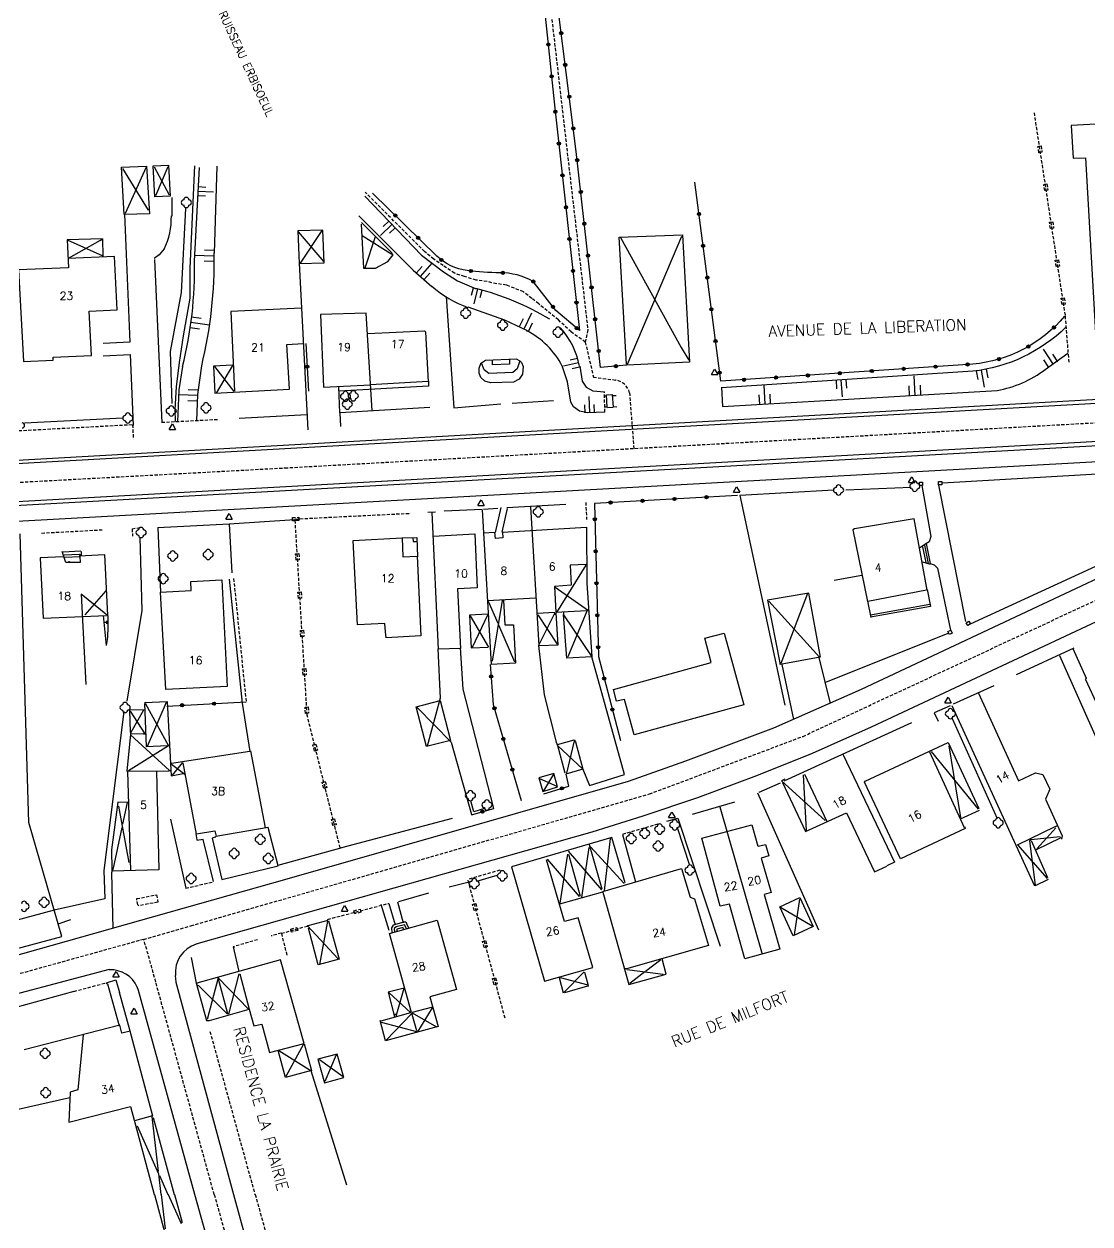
# Model space of a CAD drawing. Header units: millimetres. Extents: x 115992 to 117000, y 129000 to 130003.
# Drawn here: x 116596.4 to 116763, y 129245.4 to 129432.9 of the extents above; entities that cross this region are included whole.
import ezdxf
from ezdxf.enums import TextEntityAlignment as Align

# ---------------------------------------------------------------- set-up
doc = ezdxf.new("R2010")
doc.units = ezdxf.units.MM
doc.linetypes.add('DASHED', pattern=[0.75, 0.5, -0.25])
for name, color, linetype in [('W0001', 6, 'DASHED'), ('W0008', 7, 'CONTINUOUS'), ('W0100', 7, 'CONTINUOUS'), ('W0112', 1, 'DASHED'), ('W0211', 2, 'CONTINUOUS'), ('W0300', 7, 'CONTINUOUS'), ('W0310', 3, 'CONTINUOUS'), ('W0322', 7, 'CONTINUOUS'), ('W0471', 7, 'CONTINUOUS'), ('W0984', 7, 'CONTINUOUS'), ('W0989', 7, 'CONTINUOUS'), ('W0991', 7, 'CONTINUOUS')]:
    doc.layers.add(name, color=color, linetype=linetype)
doc.styles.get("Standard").update_dxf_attribs({"font": 'romans.shx', "width": 0.85})

msp = doc.modelspace()

# ---------------------------------------------------------------- linework, layer by layer
at = {"layer": 'W0001'}
for points in [[(116669.14, 129500), (116671.78, 129483.27), (116673.29, 129473.95), (116677.51, 129445.52), (116684.52, 129385.08), (116684.12, 129383.17), (116685.39, 129377.71), (116688.84, 129377.24, -0.313064), (116691.02, 129375.26), (116691.71, 129366.56)], [(116615.13, 129289.85), (116565.54, 129276.08, 0.3586), (116554.55, 129253.67), (116554.68, 129250)], [(116626.15, 129250), (116617.02, 129283.19, 0.007214), (116615.13, 129289.85)], [(116626.15, 129250), (116633.57, 129223.48, 0.323668), (116652.72, 129208.25), (116810.07, 129185.01, 0.120776), (116833.69, 129183.6), (116842.46, 129188.25), (116850.21, 129192.67), (116856.15, 129197.3), (116861.1, 129202.88), (116865.23, 129209.24), (116868.88, 129216.89), (116870.9, 129224.99)]]:
    msp.add_lwpolyline(points, format="xyb", dxfattribs=at)
for points in [[(116684.12, 129383.17), (116681.9, 129384.76), (116679.92, 129386.65), (116676.85, 129389.14), (116675.77, 129390.01), (116674.45, 129391.02), (116673.05, 129391.6), (116671.79, 129392.08), (116670.28, 129392.29), (116668.78, 129392.63), (116667.07, 129392.86), (116665.27, 129393.41), (116663.68, 129393.92), (116661.91, 129395.13), (116660.44, 129396.12), (116659.01, 129397.32), (116649.71, 129406.62)], [(116500, 129356.11), (116637.21, 129363.52), (116734.52, 129368.94), (116789.85, 129372.03), (116832.71, 129374.79), (116858.91, 129376.71), (116873.38, 129375.61)], [(116615.13, 129289.85), (116622.52, 129291.98), (116694.15, 129312.57), (116718.14, 129321.57), (116800.02, 129359.64), (116832.71, 129374.79)]]:
    msp.add_lwpolyline(points, dxfattribs=at)
at = {"layer": 'W0008'}
for points in [[(116796.57, 129376.01), (116515.04, 129360.16)], [(116796.63, 129375.38), (116515.04, 129359.68)], [(116792.28, 129369.19), (116515.04, 129353.72)], [(116792.41, 129368.52), (116515.04, 129353.14)], [(116784.98, 129365.61), (116515.07, 129350.73)], [(116798.88, 129366.92), (116799.69, 129365.97), (116799.96, 129365.28), (116800.01, 129364.46), (116799.63, 129363.42), (116798.63, 129362.41), (116727.23, 129328.87), (116713.51, 129322.85), (116699.79, 129317.68), (116690.84, 129314.53), (116637.5, 129299.27), (116568.48, 129279.78)], [(116623.32, 129289.15), (116685.19, 129306.66), (116693.16, 129309.13), (116701.7, 129312.04), (116710.94, 129315.44), (116719.64, 129318.93), (116728.85, 129323.06), (116785.36, 129349.52), (116803.81, 129357.99), (116821.89, 129366.49)], [(116609.75, 129285.14), (116566.48, 129273.67)], [(116620.04, 129284.19), (116620.16, 129283.16), (116629.17, 129250)], [(116623.15, 129250), (116614.34, 129281.87), (116614.12, 129282.44)], [(116631.62, 129216.49), (116630.96, 129220.43), (116629.53, 129227.07), (116623.15, 129250)], [(116629.17, 129250), (116635.11, 129228.31)]]:
    msp.add_lwpolyline(points, dxfattribs=at)
for centre, radius, start, end in [((116624.68, 129284.68), 4.6, 106.6925, 186.0638), ((116610.05, 129280.7), 4.39, 22.7188, 93.9102)]:
    msp.add_arc(centre, radius, start, end, dxfattribs=at)
at = {"layer": 'W0100'}
for points in [[(116780.53, 129411.76), (116773.93, 129411.48), (116773.63, 129417.74), (116760.03, 129417.03), (116760.34, 129411.93), (116762.27, 129411.97), (116763.86, 129383.7)], [(116615.5, 129410.52), (116612.25, 129403.28)], [(116616.78, 129410.55), (116619.13, 129406.17)], [(116618.89, 129410.58), (116617, 129406.01)], [(116611.8, 129410.29), (116615.86, 129403.79)], [(116649.12, 129401.6), (116649.49, 129394.73), (116651.34, 129394.75), (116653.29, 129395.79), (116654.11, 129396.79), (116653.87, 129397.11)], [(116649.15, 129401.84), (116653.92, 129397.13)], [(116608.32, 129399.04), (116608.72, 129399.32), (116603.2, 129399.13), (116603.37, 129394.77), (116595.57, 129394.45), (116596.38, 129380.16), (116600.97, 129380.35), (116601, 129380.83), (116606.99, 129381.09), (116606.61, 129388.02), (116610.98, 129388.2), (116610.57, 129396.57), (116603.34, 129396.26)], [(116608.72, 129399.32), (116608.72, 129399.32), (116608.72, 129399.32), (116608.77, 129396.61)], [(116639.29, 129400.39), (116643.28, 129395.69)], [(116642.96, 129400.61), (116639.57, 129395.5)], [(116649.25, 129399.81), (116653.92, 129396.89)], [(116651.28, 129399.63), (116649.68, 129394.74)], [(116690.58, 129379.75), (116689.44, 129399.58), (116699.3, 129399.93), (116700.42, 129380.06), (116690.62, 129379.56)], [(116689.6, 129399.53), (116699.08, 129382.35), (116700.31, 129380.34)], [(116699.16, 129399.69), (116690.67, 129379.69)], [(116603.2, 129399.13), (116608.77, 129396.64)], [(116608.32, 129399.04), (116603.34, 129396.26)], [(116639.43, 129395.5), (116640.76, 129369.46)], [(116639.76, 129388.48), (116628.74, 129387.96), (116629.34, 129375.5)], [(116650.84, 129372.45), (116649.91, 129387.72), (116642.77, 129387.46), (116643.23, 129376.11), (116650.58, 129376.52)], [(116650.14, 129384.5), (116659.02, 129384.93), (116659.15, 129384.8), (116659.57, 129376.99)], [(116629.03, 129379.55), (116626.04, 129379.4), (116626.25, 129375.17), (116637.89, 129375.82), (116637.5, 129382.82), (116640.04, 129382.95)], [(116673.93, 129380.22), (116673.37, 129380.51), (116668.52, 129380.3), (116667.76, 129379.76), (116667.51, 129379.05)], [(116626.19, 129379.34), (116629.24, 129375.46)], [(116629.02, 129379.5), (116626.47, 129375.18)], [(116674.41, 129379.38), (116674.32, 129378.18), (116673.79, 129377.36), (116672.93, 129376.93), (116669.33, 129376.8), (116668.42, 129377.08), (116667.8, 129377.66), (116667.55, 129378.34), (116667.53, 129379.12)], [(116674.14, 129379.97), (116673.92, 129380.23), (116673.48, 129378.98), (116672.79, 129378.42), (116669.06, 129378.29), (116668.34, 129378.86), (116667.98, 129379.76)], [(116672.3, 129380.45), (116672.29, 129379.7), (116669.63, 129379.64), (116669.63, 129380.35)], [(116674.17, 129379.97), (116674.41, 129379.34)], [(116659.54, 129377.02), (116650.55, 129376.51)], [(116687.55, 129372.96), (116687.44, 129374.91), (116688.32, 129374.96), (116688.46, 129373.02)], [(116687.47, 129374.73), (116687.12, 129374.74)], [(116687.53, 129373.01), (116687.19, 129372.99)], [(116687.57, 129372.93), (116688.46, 129372.99)], [(116688.36, 129374.83), (116688.94, 129374.83)], [(116688.49, 129373.09), (116689.03, 129373.06)], [(116640.61, 129371.82), (116630.04, 129371.24)], [(116659.83, 129372.95), (116645.78, 129372.12), (116645.87, 129370)], [(116659.54, 129356.59), (116660.71, 129356.64)], [(116660.13, 129356.57), (116661.13, 129335.17)], [(116668.01, 129357.03), (116662.08, 129356.74)], [(116668.03, 129356.99), (116669.4, 129332.79)], [(116670.46, 129357.16), (116668.2, 129357.04)], [(116681.06, 129357.8), (116671.89, 129357.29)], [(116675.55, 129357.46), (116676.85, 129335.75)], [(116671.19, 129353.48), (116684.33, 129354.25), (116684.34, 129345.52), (116685.13, 129334.01), (116681.23, 129333.8), (116680.74, 129340.63)], [(116737.54, 129344.42), (116735.49, 129355.58), (116726.17, 129353.98), (116725.92, 129353.84), (116728.22, 129342.63)], [(116655.45, 129352.59), (116657.8, 129352.66), (116657.89, 129349.62)], [(116657.18, 129352.61), (116657.21, 129352), (116657.82, 129352.03)], [(116660.36, 129352.87), (116666.87, 129353.23), (116667.24, 129344.8), (116664.14, 129344.64), (116664.63, 129335.3), (116661.15, 129335.17)], [(116669.98, 129353.41), (116668.24, 129353.31)], [(116671.17, 129353.49), (116671.24, 129352.57), (116670.08, 129352.5), (116670, 129353.46)], [(116605.31, 129350.49), (116602.54, 129350.33)], [(116737.32, 129351.64), (116736.34, 129350.98)], [(116736.82, 129351.21), (116737.31, 129348.73)], [(116737.12, 129351.43), (116737.68, 129348.6)], [(116737.39, 129351.69), (116738.02, 129348.57)], [(116602.58, 129349.63), (116598.98, 129349.45), (116599.41, 129340.03), (116609.34, 129340.46)], [(116605.16, 129349.65), (116605.23, 129348.76), (116602.99, 129348.72), (116602.4, 129350.44)], [(116602.7, 129349.94), (116605.1, 129350.05), (116605.37, 129349.84)], [(116602.83, 129349.56), (116605.18, 129349.67)], [(116603.43, 129348.92), (116603.48, 129348.73)], [(116605.04, 129349.78), (116609.01, 129350), (116609.47, 129340.44)], [(116605.36, 129350.45), (116605.38, 129349.84)], [(116736.78, 129348.84), (116738.02, 129348.49)], [(116684.26, 129348.43), (116681.77, 129348.3), (116681.91, 129345.17), (116679.33, 129345.01), (116679.51, 129340.98)], [(116684.19, 129348.32), (116679.64, 129340.95)], [(116679.4, 129344.86), (116684.65, 129341.22), (116684.26, 129341.13)], [(116727.32, 129346.7), (116723, 129345.92)], [(116609.47, 129340.44), (116605.38, 129343.81)], [(116605.38, 129343.81), (116606.11, 129329.68)], [(116609.24, 129344.29), (116605.93, 129340.54)], [(116676.36, 129343.14), (116668.87, 129342.74)], [(116720.88, 129333.93), (116719.02, 129343.95), (116712.59, 129342.83), (116714.52, 129333.08)], [(116718.86, 129343.87), (116714.66, 129332.98)], [(116737.45, 129344.43), (116728.24, 129342.64)], [(116668.96, 129342.7), (116670.47, 129339.24)], [(116671.32, 129342.84), (116671.53, 129338.99), (116672.9, 129339.02), (116673.24, 129333.01), (116669.41, 129332.82)], [(116671.12, 129342.79), (116669.57, 129333.33)], [(116684.3, 129341.16), (116679.54, 129340.91)], [(116684.34, 129341.11), (116681.39, 129334)], [(116712.79, 129342.67), (116720.71, 129333.97)], [(116668.9, 129340.65), (116666.04, 129340.5), (116666.3, 129335.4), (116668.94, 129335.51)], [(116666.27, 129340.2), (116666.04, 129340.14)], [(116666.16, 129340.41), (116668.98, 129335.49)], [(116668.85, 129340.51), (116666.43, 129335.46)], [(116679.38, 129340.9), (116676.59, 129340.76)], [(116676.73, 129340.54), (116679.73, 129336)], [(116679.37, 129340.86), (116676.82, 129335.75), (116677.72, 129328.05), (116679.56, 129320.64), (116679.8, 129320.14)], [(116679.52, 129340.89), (116679.85, 129335.84), (116676.96, 129335.71)], [(116679.32, 129340.67), (116679.54, 129340.62)], [(116680.74, 129340.92), (116680.74, 129340.57)], [(116680.74, 129340.57), (116685.13, 129334.01)], [(116670.57, 129338.98), (116673.07, 129333.24)], [(116661.08, 129335.25), (116661.47, 129327.55), (116659.44, 129320.06)], [(116720.84, 129333.93), (116714.56, 129332.79), (116714.56, 129333.14)], [(116760.44, 129335.37), (116751.45, 129331.18)], [(116758.18, 129334.22), (116773.68, 129299.49)], [(116762.29, 129330.48), (116764.21, 129326.28)], [(116747.96, 129329.46), (116741.58, 129326.58)], [(116745.53, 129328.31), (116751.79, 129314.64), (116754.48, 129315.86), (116755.61, 129315.63), (116756.67, 129313.34), (116756, 129311.74), (116758.62, 129306.03), (116758.52, 129305.53)], [(116615.37, 129326.75), (116619.03, 129320.08), (116612.76, 129316.2)], [(116615.24, 129326.85), (116618.79, 129327.01), (116619.41, 129315.42), (116621.31, 129315.76)], [(116615.26, 129326.73), (116615.53, 129319.97), (116618.83, 129320.12)], [(116618.63, 129326.86), (116615.7, 129320)], [(116741.15, 129326.35), (116738.65, 129325.25), (116739.24, 129323.94)], [(116741.37, 129326.4), (116754.26, 129298.31), (116754.44, 129298.27), (116756.47, 129299.27)], [(116615.27, 129325.72), (116612.91, 129325.65), (116613.04, 129322.22)], [(116613.01, 129325.52), (116615.32, 129321.97)], [(116615.13, 129325.68), (116613.15, 129322.16)], [(116657.84, 129326.09), (116663.19, 129320.67)], [(116735.1, 129323.66), (116715.13, 129314.57)], [(116615.12, 129321.97), (116613.05, 129321.92), (116612.51, 129316.11), (116619.05, 129316.21)], [(116613.05, 129322.25), (116613.05, 129321.9)], [(116613.05, 129321.83), (116619.15, 129316.25)], [(116615.12, 129321.97), (116615.43, 129321.97)], [(116663.19, 129320.67), (116666.33, 129309.35)], [(116681, 129315.84), (116679.77, 129320.28), (116682.4, 129321.02), (116682.59, 129320.74), (116683.76, 129316.43), (116681.06, 129315.67)], [(116682.4, 129320.85), (116681.18, 129315.81)], [(116743.35, 129307.48), (116743.46, 129307.19), (116733.35, 129302.44), (116727.76, 129314.39), (116727.84, 129314.56), (116740.83, 129320.63), (116745.59, 129310.32)], [(116618.96, 129320.19), (116619.15, 129320.19)], [(116631.72, 129319.22), (116619.5, 129317.32)], [(116631.83, 129319.3), (116634.09, 129307.27)], [(116679.8, 129320.14), (116683.76, 129316.43)], [(116724.35, 129318.77), (116732.41, 129301.89), (116731.23, 129301.34)], [(116737.91, 129319.17), (116743.31, 129307.33)], [(116738.16, 129319.2), (116745.49, 129310.19)], [(116740.91, 129320.09), (116742.74, 129308.89)], [(116619.5, 129317.22), (116621.56, 129315.66)], [(116621.2, 129317.49), (116619.58, 129315.49)], [(116621.26, 129317.46), (116623.33, 129306.31)], [(116617.16, 129316.12), (116617.51, 129300.73), (116610.2, 129300.51), (116610.2, 129300.85)], [(116612.61, 129316.09), (116613.05, 129300.6)], [(116619.02, 129316.22), (116619.34, 129316.22)], [(116676.97, 129314.98), (116679.67, 129313.79)], [(116679.14, 129315.68), (116677.6, 129313.08)], [(116715.32, 129314.89), (116714.8, 129314.63), (116721.61, 129308.43)], [(116718.18, 129315.58), (116718.62, 129306.85)], [(116718.35, 129315.65), (116721.85, 129308.25)], [(116714.56, 129314.24), (116711.22, 129312.81)], [(116714.92, 129314.34), (116718.53, 129306.7), (116724.92, 129309.63), (116729.3, 129300.42), (116731.22, 129301.29)], [(116612.7, 129311.26), (116611.12, 129311.28), (116610.09, 129303.86), (116610.16, 129300.79)], [(116612.55, 129311.23), (116611.84, 129307.84)], [(116707.45, 129311.27), (116700.84, 129309.36)], [(116611.21, 129310.66), (116612.79, 129301.87)], [(116705.15, 129310.57), (116711.75, 129287.55)], [(116745.64, 129309.97), (116742.69, 129308.61)], [(116627.35, 129299.2), (116636.15, 129301.33), (116634.56, 129307.35), (116626.39, 129305.92), (116626.24, 129305.75)], [(116711.13, 129304.42), (116712.28, 129304.67), (116712.78, 129302.88), (116711.62, 129302.55), (116713.14, 129297.17), (116712.09, 129296.88), (116714.54, 129288.3), (116709.04, 129286.81), (116706.63, 129295.36), (116705.18, 129295.02), (116702.33, 129305.64), (116710.13, 129307.75), (116711.1, 129304.41)], [(116757.48, 129307.41), (116751.61, 129304.58)], [(116757.87, 129307.58), (116757.45, 129307.41)], [(116611.73, 129307.31), (116610.39, 129301)], [(116623.4, 129306.33), (116626.27, 129306.83), (116626.46, 129305.97)], [(116690.36, 129298.7), (116688.28, 129305.77), (116672.58, 129301.16), (116677.74, 129283.3), (116685.3, 129285.44), (116683.03, 129293.22), (116680.86, 129292.64), (116678.08, 129302.28)], [(116688.03, 129305.61), (116687.07, 129297.42)], [(116754.45, 129298.34), (116753.57, 129305.23), (116753.74, 129305.44), (116758.29, 129305.91)], [(116758.41, 129305.7), (116754.44, 129303.78)], [(116756.15, 129305.65), (116754.68, 129304)], [(116757.61, 129307.27), (116756.24, 129305.71)], [(116681.46, 129303.65), (116686.63, 129297.61)], [(116684.69, 129304.22), (116683.54, 129296.41)], [(116684.73, 129304.66), (116686.71, 129297.74)], [(116684.95, 129304.31), (116690.19, 129298.6)], [(116751.62, 129304.63), (116753.9, 129302.09)], [(116753.77, 129305.3), (116756.33, 129299.52)], [(116678.18, 129302.38), (116683.19, 129296.57)], [(116681.34, 129303.14), (116680.17, 129295.52)], [(116681.51, 129303.14), (116683.34, 129296.6)], [(116754.06, 129301.9), (116756.26, 129299.36)], [(116610.39, 129301), (116610.11, 129300.25)], [(116686.84, 129297.34), (116699.17, 129300.91), (116700.52, 129296.44), (116701.17, 129296.16), (116703.37, 129288.91), (116690.55, 129285.27)], [(116686.81, 129297.22), (116680.11, 129295.36)], [(116686.86, 129297.21), (116690.94, 129282.79), (116696.78, 129284.41), (116696.14, 129286.83)], [(116717.61, 129296.12), (116716.75, 129290.57)], [(116714.62, 129294.9), (116719.57, 129291.96)], [(116643.91, 129292.8), (116640.77, 129291.95)], [(116644.03, 129292.76), (116645.65, 129286.75), (116642.41, 129285.86), (116640.86, 129291.61)], [(116643.87, 129292.72), (116642.6, 129285.93)], [(116656.95, 129278.4), (116653.55, 129290.77), (116661, 129292.83), (116664.01, 129282), (116659.84, 129280.85), (116661.12, 129276.23), (116652.91, 129274.02), (116652.07, 129277.15)], [(116655.75, 129292.52), (116654.1, 129292.06), (116653.87, 129291.63), (116653.91, 129290.91)], [(116640.69, 129292), (116645.52, 129286.8)], [(116656.2, 129291.53), (116655.89, 129292.13), (116654.6, 129291.82), (116654.26, 129291.55), (116654.34, 129290.99)], [(116655.73, 129291.42), (116655.65, 129291.71), (116654.69, 129291.47), (116654.7, 129291.09)], [(116656.54, 129291.62), (116656.27, 129292.3)], [(116690.59, 129285.26), (116690.27, 129285.26)], [(116690.59, 129285.16), (116696.3, 129284.44)], [(116695.95, 129286.63), (116693.54, 129284.81)], [(116631.49, 129278.94), (116626.75, 129283.86), (116625.04, 129277.33)], [(116626.74, 129283.87), (116628.24, 129278.28)], [(116629.98, 129284.47), (116628.4, 129278.18)], [(116630.14, 129284.47), (116631.63, 129278.94)], [(116680.02, 129283.87), (116680.67, 129281.52)], [(116680.2, 129283.87), (116684.52, 129282.77)], [(116683.96, 129284.79), (116680.77, 129281.55)], [(116683.98, 129284.72), (116684.51, 129282.85)], [(116693.44, 129284.76), (116691.1, 129282.95)], [(116613.02, 129275.52), (116611.35, 129281.57)], [(116623.41, 129282.74), (116623.69, 129282.62), (116628.21, 129278.14)], [(116655.83, 129282.25), (116653.32, 129281.58), (116654.34, 129277.77)], [(116653.44, 129281.55), (116656.87, 129278.37)], [(116655.78, 129282.15), (116654.51, 129277.8)], [(116684.49, 129282.53), (116680.9, 129281.52)], [(116684.52, 129282.88), (116684.56, 129282.5)], [(116660.23, 129279.25), (116657.09, 129278.41)], [(116656.81, 129278.36), (116652.2, 129277.08)], [(116656.98, 129278.21), (116653.03, 129274.09)], [(116654.27, 129278.19), (116654.61, 129278.17)], [(116657, 129278.37), (116657, 129278.15)], [(116657.04, 129278.18), (116657.76, 129275.61)], [(116657.09, 129278.37), (116660.87, 129276.19)], [(116660.21, 129279.14), (116657.89, 129275.42)], [(116616.59, 129262.23), (116613.02, 129275.52), (116611.74, 129275.22), (116611.43, 129276.42), (116596.45, 129272.57)], [(116652.23, 129276.94), (116657.76, 129275.47)], [(116605.66, 129274.91), (116604.87, 129266.32), (116603.67, 129266), (116603.45, 129261.28), (116613.09, 129263.73), (116616.79, 129250)], [(116640.19, 129273.55), (116641.33, 129269.36), (116637.3, 129268.28), (116636.14, 129272.5)], [(116636.25, 129272.5), (116641.4, 129269.26)], [(116640.09, 129273.48), (116637.35, 129268.44)], [(116645.22, 129271.83), (116643.44, 129267.64)], [(116642.58, 129271.09), (116646.3, 129268.41)], [(116616.51, 129262.27), (116613.69, 129261.49)], [(116614.12, 129260.72), (116617.44, 129253.23), (116617.82, 129250)], [(116616.42, 129262.15), (116617.39, 129253.58)], [(116616.64, 129262.02), (116619.92, 129250)], [(116617.58, 129252.97), (116618.91, 129250)], [(116616.84, 129250), (116618.46, 129243.96)], [(116617.87, 129250), (116618.49, 129244.62)], [(116618.94, 129250), (116620.97, 129245.48)], [(116619.97, 129250), (116621.16, 129245.61)]]:
    msp.add_lwpolyline(points, dxfattribs=at)
for points in [[(116612.11, 129403.13), (116611.67, 129410.52), (116615.59, 129410.67), (116616.03, 129403.24), (116612.11, 129403.13)], [(116616.87, 129405.85), (116616.6, 129410.71), (116619.02, 129410.8), (116619.27, 129405.95), (116616.87, 129405.85)], [(116639.45, 129395.46), (116643.32, 129395.58), (116643.13, 129400.66), (116639.2, 129400.58), (116639.45, 129395.46)], [(116652.91, 129337.9), (116652.82, 129339.21), (116648.54, 129339.02), (116647.88, 129352.19), (116655.5, 129352.58), (116655.63, 129349.62), (116657.86, 129349.7), (116658.41, 129337.26), (116652.99, 129336.99), (116652.91, 129337.9)], [(116628.16, 129329.38), (116618.59, 129328.9), (116617.78, 129344.08), (116622.53, 129344.35), (116622.49, 129345.77), (116627.32, 129346.03), (116628.16, 129329.38)], [(116689, 129327.05), (116688.51, 129328.9), (116703.81, 129333.09), (116702.82, 129336.91), (116705.81, 129337.72), (116708.87, 129326.5), (116691.74, 129321.81), (116690.26, 129327.34), (116689, 129327.05)], [(116661.47, 129327.16), (116663.09, 129320.94), (116659.33, 129320), (116657.7, 129326.2), (116661.47, 129327.16)], [(116677.49, 129312.97), (116679.78, 129313.68), (116679.21, 129315.78), (116676.87, 129315.09), (116677.49, 129312.97)], [(116719.7, 129291.86), (116716.6, 129290.42), (116714.52, 129294.92), (116717.64, 129296.37), (116719.7, 129291.86)], [(116631.63, 129278.96), (116632.33, 129276.32), (116633.58, 129276.62), (116634.78, 129272.16), (116640.2, 129273.56), (116636.49, 129286.63), (116623.43, 129283.01), (116623.37, 129282.86), (116624.96, 129277.16), (116625.4, 129277.19), (116631.63, 129278.96)], [(116643.37, 129267.43), (116646.39, 129268.25), (116645.34, 129271.93), (116642.35, 129271.11), (116643.37, 129267.43)]]:
    msp.add_lwpolyline(points, close=True, dxfattribs=at)
msp.add_lwpolyline([(116656.27, 129292.3, 0.419423), (116655.75, 129292.52, 12.689794)], format="xyb", dxfattribs=at)
at = {"layer": 'W0112'}
for p, q in [((116754.83, 129413.76), (116755.32, 129413.83)), ((116754.98, 129412.77), (116754.83, 129413.76)), ((116755.47, 129412.84), (116754.98, 129412.77)), ((116755.32, 129413.83), (116755.47, 129412.84)), ((116755.74, 129407.82), (116756.23, 129407.9)), ((116755.89, 129406.84), (116755.74, 129407.82)), ((116756.38, 129406.91), (116755.89, 129406.84)), ((116756.23, 129407.9), (116756.38, 129406.91)), ((116756.64, 129401.89), (116757.14, 129401.97)), ((116756.8, 129400.9), (116756.64, 129401.89)), ((116757.14, 129401.97), (116757.29, 129400.98)), ((116757.29, 129400.98), (116756.8, 129400.9)), ((116757.55, 129395.96), (116758.05, 129396.04)), ((116757.7, 129394.97), (116757.55, 129395.96)), ((116758.05, 129396.04), (116758.2, 129395.05)), ((116758.2, 129395.05), (116757.7, 129394.97)), ((116758.46, 129390.03), (116758.95, 129390.11)), ((116758.61, 129389.04), (116758.46, 129390.03)), ((116758.95, 129390.11), (116759.1, 129389.12)), ((116759.1, 129389.12), (116758.61, 129389.04)), ((116736.31, 129360.79), (116736.31, 129361.29)), ((116736.31, 129361.29), (116736.81, 129361.29)), ((116736.81, 129360.79), (116736.31, 129360.79)), ((116736.81, 129361.29), (116736.81, 129360.79)), ((116739.31, 129360.87), (116739.31, 129361.37)), ((116739.31, 129361.37), (116739.81, 129361.37)), ((116739.81, 129360.87), (116739.31, 129360.87)), ((116739.81, 129361.37), (116739.81, 129360.87)), ((116638.36, 129355.75), (116639.36, 129355.8)), ((116638.39, 129355.25), (116638.36, 129355.75)), ((116639.38, 129355.3), (116638.39, 129355.25)), ((116639.36, 129355.8), (116639.38, 129355.3)), ((116638.87, 129350.1), (116639.37, 129350.13)), ((116638.93, 129349.1), (116638.87, 129350.1)), ((116639.43, 129349.13), (116638.93, 129349.1)), ((116639.37, 129350.13), (116639.43, 129349.13)), ((116639.24, 129344.11), (116639.74, 129344.14)), ((116639.3, 129343.11), (116639.24, 129344.11)), ((116639.8, 129343.14), (116639.3, 129343.11)), ((116639.74, 129344.14), (116639.8, 129343.14)), ((116743.64, 129339.3), (116744.06, 129339.56)), ((116743.9, 129338.87), (116743.64, 129339.3)), ((116744.06, 129339.56), (116744.32, 129339.13)), ((116639.61, 129338.12), (116640.11, 129338.15)), ((116639.67, 129337.12), (116639.61, 129338.12)), ((116640.11, 129338.15), (116640.17, 129337.15)), ((116740.77, 129337.93), (116741.21, 129338.16)), ((116741, 129337.49), (116740.77, 129337.93)), ((116741.44, 129337.72), (116741, 129337.49)), ((116741.21, 129338.16), (116741.44, 129337.72)), ((116744.32, 129339.13), (116743.9, 129338.87)), ((116640.17, 129337.15), (116639.67, 129337.12)), ((116639.97, 129332.13), (116640.47, 129332.16)), ((116640.04, 129331.13), (116639.97, 129332.13)), ((116640.47, 129332.16), (116640.53, 129331.16)), ((116640.53, 129331.16), (116640.04, 129331.13)), ((116640.34, 129326.14), (116640.84, 129326.17)), ((116640.4, 129325.14), (116640.34, 129326.14)), ((116640.84, 129326.17), (116640.9, 129325.17)), ((116640.9, 129325.17), (116640.4, 129325.14)), ((116641.57, 129320.24), (116642.05, 129320.36)), ((116641.81, 129319.27), (116641.57, 129320.24)), ((116642.29, 129319.39), (116641.81, 129319.27)), ((116642.05, 129320.36), (116642.29, 129319.39)), ((116643.01, 129314.42), (116643.5, 129314.54)), ((116643.26, 129313.45), (116643.01, 129314.42)), ((116643.74, 129313.57), (116643.26, 129313.45)), ((116643.5, 129314.54), (116643.74, 129313.57)), ((116644.46, 129308.59), (116644.95, 129308.71)), ((116644.7, 129307.62), (116644.46, 129308.59)), ((116645.19, 129307.74), (116644.7, 129307.62)), ((116644.95, 129308.71), (116645.19, 129307.74)), ((116647.97, 129294.32), (116648.94, 129294.57)), ((116648.1, 129293.83), (116647.97, 129294.32)), ((116648.94, 129294.57), (116649.07, 129294.09)), ((116666.51, 129295.32), (116667, 129295.45)), ((116666.77, 129294.36), (116666.51, 129295.32)), ((116667.26, 129294.49), (116666.77, 129294.36)), ((116667, 129295.45), (116667.26, 129294.49)), ((116649.07, 129294.09), (116648.1, 129293.83)), ((116638.12, 129291.46), (116639.08, 129291.73)), ((116638.25, 129290.98), (116638.12, 129291.46)), ((116639.21, 129291.25), (116638.25, 129290.98)), ((116639.08, 129291.73), (116639.21, 129291.25)), ((116668.07, 129289.53), (116668.55, 129289.66)), ((116668.33, 129288.56), (116668.07, 129289.53)), ((116668.81, 129288.69), (116668.33, 129288.56)), ((116668.55, 129289.66), (116668.81, 129288.69)), ((116669.62, 129283.73), (116670.11, 129283.86)), ((116669.88, 129282.77), (116669.62, 129283.73)), ((116670.11, 129283.86), (116670.37, 129282.9)), ((116670.37, 129282.9), (116669.88, 129282.77))]:
    msp.add_line(p, q, dxfattribs=at)
for points in [[(116759.12, 129387.38), (116754.24, 129419.23)], [(116759.07, 129387.26), (116759.66, 129379.94)], [(116687.19, 129372.23), (116687.1, 129375.42)], [(116613.34, 129370.24), (116594.7, 129369.24), (116594.66, 129370.26)], [(116613.39, 129370.26), (116613.51, 129368)], [(116626.67, 129371.05), (116618.01, 129370.6)], [(116684.2, 129358.13), (116684.32, 129355.45)], [(116644.86, 129355.84), (116656.88, 129356.43)], [(116645.83, 129304.13), (116640.67, 129324.9), (116638.79, 129355.52), (116644.86, 129355.84)], [(116608.67, 129353.79), (116599.08, 129353.28)], [(116613.33, 129354), (116614.62, 129354.21)], [(116613.33, 129354), (116613.38, 129352.83)], [(116629.19, 129346.22), (116631.14, 129326.86)], [(116695.44, 129307.83), (116690.3, 129306.35)], [(116671.41, 129300.53), (116670.76, 129300.64), (116665.85, 129299.22)], [(116621.69, 129297.83), (116626.07, 129298.87)], [(116665.77, 129299.08), (116671.55, 129277.52)], [(116643.87, 129292.98), (116653.41, 129295.48)], [(116636.64, 129290.83), (116635.06, 129290.38)], [(116636.64, 129290.79), (116637.55, 129287.17)], [(116636.65, 129290.8), (116640.78, 129291.95)], [(116632.93, 129289.8), (116629.12, 129288.69), (116629.27, 129288.46)], [(116604.23, 129281.71), (116609.47, 129283.13)], [(116625.49, 129275.45), (116632.51, 129250)], [(116632.55, 129250), (116635.7, 129238.61), (116634.71, 129238.3), (116637.16, 129229.23)]]:
    msp.add_lwpolyline(points, dxfattribs=at)
msp.add_lwpolyline([(116614.05, 129296.22), (116617.16, 129296.81), (116617.34, 129295.66), (116614.36, 129295.11), (116614.2, 129295.25), (116614.05, 129296.22)], close=True, dxfattribs=at)
at = {"layer": 'W0211'}
for p, q in [((116624.85, 129407.35), (116623.63, 129407.42)), ((116624.77, 129405.95), (116623.56, 129406.01)), ((116626.03, 129406.59), (116623.6, 129406.71)), ((116652.15, 129399.85), (116653.92, 129401.55)), ((116652.54, 129401.21), (116653.42, 129402.06)), ((116653.53, 129400.19), (116654.41, 129401.04)), ((116624.62, 129397.6), (116626.14, 129397.55)), ((116623.08, 129396.77), (116626.11, 129396.67)), ((116624.56, 129395.85), (116626.08, 129395.8)), ((116660.14, 129395.53), (116658.31, 129393.42)), ((116658.62, 129395), (116657.71, 129393.95)), ((116659.84, 129393.95), (116658.92, 129392.9)), ((116666.37, 129390.49), (116666.68, 129391.66)), ((116666.74, 129389.15), (116667.35, 129391.48)), ((116667.72, 129390.14), (116668.03, 129391.31)), ((116625.43, 129385.82), (116622.52, 129386.22)), ((116624.09, 129386.86), (116622.63, 129387.06)), ((116674.4, 129386.81), (116673.8, 129385.56)), ((116675.72, 129387.7), (116674.52, 129385.21)), ((116675.84, 129386.11), (116675.24, 129384.87)), ((116623.86, 129385.18), (116622.41, 129385.38)), ((116681.75, 129380.41), (116682.92, 129380.67)), ((116755.64, 129382.08), (116757.19, 129379.65)), ((116757.12, 129381.31), (116757.89, 129380.1)), ((116680.73, 129379.46), (116683.08, 129380)), ((116682.06, 129379.05), (116683.23, 129379.32)), ((116745.49, 129377.33), (116745.26, 129378.67)), ((116746.5, 129376.12), (116746.04, 129378.8)), ((116747.04, 129377.59), (116746.81, 129378.93)), ((116755.71, 129380.42), (116756.49, 129379.2)), ((116723.43, 129375.89), (116723.35, 129377.22)), ((116724.29, 129374.61), (116724.11, 129377.27)), ((116724.97, 129375.99), (116724.88, 129377.32)), ((116735.45, 129377.92), (116735.62, 129374.85)), ((116620.6, 129374.98), (116623.53, 129374.86)), ((116622.1, 129375.76), (116623.56, 129375.71)), ((116711.23, 129374.93), (116711.32, 129373.44)), ((116712, 129376.46), (116712.17, 129373.49)), ((116712.94, 129375.03), (116713.03, 129373.54)), ((116734.65, 129376.33), (116734.74, 129374.79)), ((116736.42, 129376.44), (116736.51, 129374.9)), ((116622.03, 129374.07), (116623.5, 129374.02)), ((116683.99, 129373.37), (116684.05, 129372.1)), ((116684.66, 129374.69), (116684.78, 129372.13)), ((116685.46, 129373.44), (116685.52, 129372.16)), ((116609, 129339.4), (116609.52, 129339.4)), ((116609.26, 129339.55), (116609.52, 129339.55)), ((116609.26, 129339.25), (116609.52, 129339.25))]:
    msp.add_line(p, q, dxfattribs=at)
for points in [[(116626.58, 129410.68), (116626.13, 129397.09)], [(116623.79, 129410.45), (116623.03, 129395.82)], [(116649.67, 129405.96), (116658.56, 129396.74), (116661.95, 129394.14), (116664.15, 129392.75), (116667.06, 129391.52)], [(116648.72, 129402.92), (116657.21, 129394.39), (116660.13, 129391.84)], [(116665.75, 129388.67), (116671.5, 129386.67), (116675.03, 129384.97)], [(116621.21, 129379.34), (116620.63, 129375.69), (116620.43, 129370.73)], [(116624.18, 129379.48), (116623.53, 129374.98), (116623.37, 129370.89)], [(116681.35, 129376.95), (116680.5, 129379.46)], [(116683.25, 129379.41), (116683.66, 129377.09), (116684.24, 129376.15), (116685.32, 129375.57), (116687.11, 129375.42)], [(116681.84, 129373.79), (116681.35, 129376.95)], [(116682.27, 129373.04), (116681.84, 129373.79)], [(116683.22, 129372.37), (116682.27, 129373.04)], [(116684.49, 129372.12), (116683.22, 129372.37)], [(116687.18, 129372.24), (116684.49, 129372.12)], [(116609.52, 129340.42), (116609.52, 129338.74), (116609.49, 129337.03), (116609.26, 129335.78)]]:
    msp.add_lwpolyline(points, dxfattribs=at)
for points in [[(116759.21, 129385.5, -0.16635), (116744.67, 129378.61), (116705.38, 129376.05)], [(116705.39, 129376.12), (116705.56, 129373.11), (116748.46, 129375.59, 0.110614), (116755.99, 129378.89), (116759.52, 129381.47)]]:
    msp.add_lwpolyline(points, format="xyb", dxfattribs=at)
for centre, radius, start, end in [((116559.99, 129394.67), 63.1, 345.9365, 1.0724), ((116556.4, 129395.95), 69.77, 346.3337, 0.9595), ((116672.19, 129405.88), 18.45, 229.2088, 249.702), ((116656.59, 129350.35), 42.51, 58.8787, 75.793), ((116669.53, 129373.9), 12.29, 26.6409, 63.879), ((116671.54, 129377.38), 11.83, 9.7782, 42.575)]:
    msp.add_arc(centre, radius, start, end, dxfattribs=at)
at = {"layer": 'W0300'}
for centre, start, end in [((116621.4, 129404.98), 90, 270), ((116621.8, 129405.38), 0, 180), ((116622.2, 129404.98), 270, 90), ((116621.8, 129404.58), 180, 0), ((116665.04, 129387.69), 90, 270), ((116665.44, 129388.09), 0, 180), ((116665.84, 129387.69), 270, 90), ((116665.44, 129387.29), 180, 0), ((116670.8, 129385.83), 90, 270), ((116671.2, 129386.23), 0, 180), ((116671.6, 129385.83), 270, 90), ((116671.2, 129385.43), 180, 0), ((116679.45, 129384.72), 90, 270), ((116679.85, 129385.12), 0, 180), ((116679.85, 129384.32), 180, 0), ((116680.25, 129384.72), 270, 90), ((116646.26, 129374.69), 90, 270), ((116646.66, 129375.09), 0, 180), ((116647.06, 129374.69), 270, 90), ((116647.47, 129374.78), 90, 270), ((116647.87, 129375.18), 0, 180), ((116648.27, 129374.78), 270, 90), ((116619.44, 129372.82), 0, 180), ((116624.48, 129372.9), 90, 270), ((116624.88, 129373.3), 0, 180), ((116625.28, 129372.9), 270, 90), ((116646.54, 129373.48), 90, 270), ((116646.66, 129374.29), 180, 0), ((116646.94, 129373.88), 0, 180), ((116646.94, 129373.08), 180, 0), ((116647.34, 129373.48), 270, 90), ((116647.87, 129374.38), 180, 0), ((116612.26, 129371.31), 90, 270), ((116612.66, 129371.71), 0, 180), ((116613.06, 129371.31), 270, 90), ((116619.04, 129372.42), 90, 270), ((116619.44, 129372.02), 180, 0), ((116619.84, 129372.42), 270, 90), ((116624.88, 129372.5), 180, 0), ((116596.14, 129370.16), 270, 90), ((116612.66, 129370.91), 180, 0), ((116723.29, 129360.06), 90, 270), ((116723.69, 129360.46), 0, 180), ((116724.09, 129360.06), 270, 90), ((116735.2, 129360.65), 90, 270), ((116735.6, 129361.05), 0, 180), ((116735.6, 129360.25), 180, 0), ((116736, 129360.65), 270, 90), ((116723.69, 129359.66), 180, 0), ((116676.37, 129356.66), 90, 270), ((116676.77, 129357.06), 0, 180), ((116676.77, 129356.26), 180, 0), ((116677.17, 129356.66), 270, 90), ((116614.73, 129353.82), 0, 180), ((116614.33, 129353.42), 90, 270), ((116614.73, 129353.02), 180, 0), ((116615.13, 129353.42), 270, 90), ((116619.68, 129350.16), 0, 180), ((116625.21, 129350.38), 0, 180), ((116619.28, 129349.76), 90, 270), ((116619.68, 129349.36), 180, 0), ((116620.08, 129349.76), 270, 90), ((116624.81, 129349.98), 90, 270), ((116625.21, 129349.58), 180, 0), ((116625.61, 129349.98), 270, 90), ((116618.19, 129346.61), 0, 180), ((116617.79, 129346.21), 90, 270), ((116618.19, 129345.81), 180, 0), ((116618.59, 129346.21), 270, 90), ((116611.83, 129326.08), 90, 270), ((116612.23, 129326.48), 0, 180), ((116612.63, 129326.08), 270, 90), ((116612.23, 129325.68), 180, 0), ((116740.76, 129325.11), 90, 270), ((116741.16, 129325.51), 0, 180), ((116741.16, 129324.71), 180, 0), ((116741.56, 129325.11), 270, 90), ((116666.18, 129312.71), 0, 180), ((116665.78, 129312.31), 90, 270), ((116666.18, 129311.91), 180, 0), ((116666.58, 129312.31), 270, 90), ((116668.36, 129310.85), 90, 270), ((116668.76, 129311.25), 0, 180), ((116669.16, 129310.85), 270, 90), ((116668.76, 129310.45), 180, 0), ((116695.35, 129307.08), 90, 270), ((116695.75, 129307.48), 0, 180), ((116696.15, 129307.08), 270, 90), ((116697.69, 129307.74), 90, 270), ((116698.09, 129308.14), 0, 180), ((116698.49, 129307.74), 270, 90), ((116748.22, 129308.07), 90, 270), ((116748.62, 129308.47), 0, 180), ((116748.62, 129307.67), 180, 0), ((116749.02, 129308.07), 270, 90), ((116632.94, 129305.47), 90, 270), ((116633.34, 129305.87), 0, 180), ((116633.74, 129305.47), 270, 90), ((116690.9, 129305.61), 90, 270), ((116691.3, 129306.01), 0, 180), ((116691.7, 129305.61), 270, 90), ((116693, 129306.43), 90, 270), ((116693.4, 129306.83), 0, 180), ((116693.4, 129306.03), 180, 0), ((116693.8, 129306.43), 270, 90), ((116695.75, 129306.68), 180, 0), ((116698.09, 129307.34), 180, 0), ((116628.87, 129303.28), 90, 270), ((116629.27, 129303.68), 0, 180), ((116629.67, 129303.28), 270, 90), ((116633.34, 129305.07), 180, 0), ((116691.3, 129305.21), 180, 0), ((116695.1, 129304.43), 90, 270), ((116695.5, 129304.83), 0, 180), ((116695.5, 129304.03), 180, 0), ((116695.9, 129304.43), 270, 90), ((116629.27, 129302.88), 180, 0), ((116634.19, 129302.5), 90, 270), ((116634.59, 129302.9), 0, 180), ((116634.59, 129302.1), 180, 0), ((116634.99, 129302.5), 270, 90), ((116622.55, 129299.77), 0, 180), ((116670.77, 129299.78), 90, 270), ((116671.17, 129300.18), 0, 180), ((116671.57, 129299.78), 270, 90), ((116700.07, 129300.68), 90, 270), ((116700.47, 129301.08), 0, 180), ((116700.47, 129300.28), 180, 0), ((116700.87, 129300.68), 270, 90), ((116622.15, 129299.37), 90, 270), ((116622.55, 129298.97), 180, 0), ((116622.95, 129299.37), 270, 90), ((116666.38, 129298.55), 90, 270), ((116666.78, 129298.95), 0, 180), ((116666.78, 129298.15), 180, 0), ((116667.18, 129298.55), 270, 90), ((116671.17, 129299.38), 180, 0), ((116599.58, 129296.03), 0, 180), ((116596.45, 129295.41), 0, 180), ((116596.45, 129294.61), 180, 0), ((116596.85, 129295.01), 270, 90), ((116599.18, 129295.63), 90, 270), ((116599.58, 129295.23), 180, 0), ((116599.98, 129295.63), 270, 90), ((116599.34, 129272.04), 90, 270), ((116599.74, 129272.44), 0, 180), ((116600.14, 129272.04), 270, 90), ((116599.74, 129271.64), 180, 0), ((116599.43, 129265.89), 90, 270), ((116599.83, 129266.29), 0, 180), ((116600.23, 129265.89), 270, 90), ((116599.83, 129265.49), 180, 0)]:
    msp.add_arc(centre, 0.4, start, end, dxfattribs=at)
at = {"layer": 'W0310'}
for points in [[(116623.06, 129410.69), (116622.32, 129394.74), (116622.37, 129390.04), (116621.31, 129384.14), (116620.68, 129379.96), (116620.2, 129376.18), (116620.01, 129372.63), (116620.06, 129370.75)], [(116621.68, 129404.07), (116621, 129390.94), (116619.28, 129381.69), (116619.51, 129373.59)], [(116662.4, 129390.29), (116663.59, 129372.91), (116670.95, 129373.55)], [(116672.68, 129373.65), (116679.16, 129374.05)], [(116611.89, 129371.28), (116596.49, 129370.52)], [(116722.96, 129360.02), (116708.26, 129359.23), (116715.3, 129326.43)], [(116735.01, 129360.48), (116724.84, 129360.02)], [(116617.37, 129354.22), (116628.49, 129354.8), (116628.91, 129347.11)], [(116580.54, 129352.29), (116582.87, 129309.09), (116589.13, 129286.74), (116602.36, 129290.3), (116597.17, 129308.13), (116595.82, 129353.24)], [(116614.54, 129352.67), (116614.84, 129341.24), (116612.52, 129327.05)], [(116628.47, 129346.15), (116630.5, 129326.78), (116631.72, 129319.22)], [(116721.71, 129330.02), (116740.79, 129337.68)], [(116683.76, 129316.43), (116684.76, 129313.91), (116690.24, 129315.63), (116685.13, 129334.01)], [(116612.05, 129325.47), (116608.9, 129300.62), (116609.05, 129296.21), (116601.16, 129294.43), (116587.98, 129290.86)], [(116741.45, 129324.35), (116748.49, 129308.73)], [(116668.39, 129310.3), (116666.72, 129309.8), (116666.25, 129311.52)], [(116711.04, 129312.73), (116720.58, 129291.33)], [(116619.3, 129308.64), (116621.7, 129297.83)], [(116663.32, 129308.76), (116646.03, 129304.16)], [(116696.85, 129308.33), (116698.56, 129308.79), (116705.17, 129288.77)], [(116698.49, 129307.34), (116700.39, 129301.47)], [(116667.18, 129298.95), (116670.38, 129299.86)], [(116662.86, 129298.08), (116666.38, 129298.95)], [(116654.97, 129295.75), (116659.66, 129297.14)], [(116652.16, 129295.33), (116653.41, 129291.27)], [(116601.79, 129292.26), (116603.75, 129292.95)], [(116629.12, 129288.69), (116630.02, 129284.82)], [(116622.57, 129287.03), (116623.41, 129282.74)], [(116641.26, 129269.35), (116646.84, 129251.48)]]:
    msp.add_lwpolyline(points, dxfattribs=at)
msp.add_lwpolyline([(116744.3, 129339.15), (116797.15, 129363.47, 1.306071), (116796.36, 129364.41), (116739.91, 129361.13)], format="xyb", dxfattribs=at)
at = {"layer": 'W0322'}
for points in [[(116672.46, 129474.23), (116676.55, 129446.56), (116679.39, 129419.72)], [(116690.54, 129379.55), (116686.51, 129379.21), (116682.71, 129412.93), (116678.46, 129446.32)], [(116640.48, 129382.97), (116640.89, 129375.5)], [(116707.91, 129359.21), (116685.55, 129357.96), (116686.17, 129334.06), (116689.61, 129320.94)], [(116669.28, 129332.81), (116669.75, 129326.56), (116674.13, 129311.57)], [(116618.77, 129326.31), (116631.13, 129326.94)], [(116677.66, 129312.6), (116681.57, 129313.78), (116681.13, 129315.69)], [(116666.35, 129309.33), (116669.81, 129310.28)]]:
    msp.add_lwpolyline(points, dxfattribs=at)
for points in [[(116679.39, 129419.72), (116683.23, 129384.96), (116679.5, 129388.13), (116675.99, 129392.65, 0.126242), (116670.78, 129394.01, -0.03137), (116665.69, 129394.35, -0.158709), (116660.94, 129396.61), (116650.86, 129406.44)], [(116758.98, 129387.22, -0.19784), (116744.67, 129379.73), (116705.28, 129377.05), (116701.25, 129408.14)]]:
    msp.add_lwpolyline(points, format="xyb", dxfattribs=at)
for centre, radius in [((116680.36, 129431.44), 0.25), ((116680.36, 129431.44), 0.15), ((116678.34, 129429.67), 0.25), ((116678.34, 129429.67), 0.15), ((116680.99, 129426.48), 0.25), ((116680.99, 129426.48), 0.15), ((116678.86, 129424.69), 0.25), ((116678.86, 129424.69), 0.15), ((116681.62, 129421.52), 0.25), ((116681.62, 129421.52), 0.15), ((116679.45, 129419.16), 0.25), ((116679.45, 129419.16), 0.15), ((116682.25, 129416.56), 0.25), ((116682.25, 129416.56), 0.15), ((116680, 129414.19), 0.25), ((116680, 129414.19), 0.15), ((116682.86, 129411.6), 0.25), ((116682.86, 129411.6), 0.15), ((116680.55, 129409.22), 0.25), ((116680.55, 129409.22), 0.15), ((116683.42, 129406.63), 0.25), ((116683.42, 129406.63), 0.15), ((116654.44, 129402.95), 0.25), ((116654.44, 129402.95), 0.15), ((116681.1, 129404.25), 0.25), ((116681.1, 129404.25), 0.15), ((116701.89, 129403.18), 0.25), ((116701.89, 129403.18), 0.15), ((116683.98, 129401.66), 0.25), ((116683.98, 129401.66), 0.15), ((116658.02, 129399.46), 0.25), ((116658.02, 129399.46), 0.15), ((116681.65, 129399.28), 0.25), ((116681.65, 129399.28), 0.15), ((116702.53, 129398.22), 0.25), ((116702.53, 129398.22), 0.15), ((116661.64, 129396.01), 0.25), ((116661.64, 129396.01), 0.15), ((116684.54, 129396.69), 0.25), ((116684.54, 129396.69), 0.15), ((116666.26, 129394.28), 0.25), ((116666.26, 129394.28), 0.15), ((116671.25, 129394), 0.25), ((116671.25, 129394), 0.15), ((116682.2, 129394.31), 0.25), ((116682.2, 129394.31), 0.15), ((116676.01, 129392.63), 0.25), ((116676.01, 129392.63), 0.15), ((116685.1, 129391.72), 0.25), ((116685.1, 129391.72), 0.15), ((116703.18, 129393.26), 0.25), ((116703.18, 129393.26), 0.15), ((116679.07, 129388.68), 0.25), ((116679.07, 129388.68), 0.15), ((116682.75, 129389.34), 0.25), ((116682.75, 129389.34), 0.15), ((116703.82, 129388.3), 0.25), ((116703.82, 129388.3), 0.15), ((116685.66, 129386.75), 0.25), ((116685.66, 129386.75), 0.15), ((116682.78, 129385.35), 0.25), ((116682.78, 129385.35), 0.15), ((116757.34, 129385.47), 0.25), ((116757.34, 129385.47), 0.15), ((116704.47, 129383.34), 0.25), ((116704.47, 129383.34), 0.15), ((116753.34, 129382.48), 0.25), ((116753.34, 129382.48), 0.15), ((116686.22, 129381.79), 0.25), ((116686.22, 129381.79), 0.15), ((116748.76, 129380.52), 0.25), ((116748.76, 129380.52), 0.15), ((116640.68, 129379.33), 0.25), ((116640.68, 129379.33), 0.15), ((116688.91, 129379.41), 0.25), ((116688.91, 129379.41), 0.15), ((116705.11, 129378.39), 0.25), ((116728.88, 129378.65), 0.25), ((116728.88, 129378.65), 0.15), ((116733.86, 129379), 0.25), ((116733.86, 129379), 0.15), ((116738.85, 129379.34), 0.25), ((116738.85, 129379.34), 0.15), ((116743.84, 129379.68), 0.25), ((116743.84, 129379.68), 0.15), ((116705.11, 129378.39), 0.15), ((116708.92, 129377.29), 0.25), ((116708.92, 129377.29), 0.15), ((116713.91, 129377.63), 0.25), ((116713.91, 129377.63), 0.15), ((116718.9, 129377.97), 0.25), ((116718.9, 129377.97), 0.15), ((116723.89, 129378.31), 0.25), ((116723.89, 129378.31), 0.15), ((116688.07, 129358.1), 0.25), ((116688.07, 129358.1), 0.15), ((116693.06, 129358.38), 0.25), ((116693.06, 129358.38), 0.15), ((116698.05, 129358.66), 0.25), ((116698.05, 129358.66), 0.15), ((116703.05, 129358.94), 0.25), ((116703.05, 129358.94), 0.15), ((116685.61, 129355.49), 0.25), ((116685.61, 129355.49), 0.15), ((116685.74, 129350.49), 0.25), ((116685.74, 129350.49), 0.15), ((116685.87, 129345.49), 0.25), ((116685.87, 129345.49), 0.15), ((116686, 129340.49), 0.25), ((116686, 129340.49), 0.15), ((116686.13, 129335.49), 0.25), ((116686.13, 129335.49), 0.15), ((116669.42, 129330.93), 0.25), ((116669.42, 129330.93), 0.15), ((116687.07, 129330.61), 0.25), ((116687.07, 129330.61), 0.15), ((116621.14, 129326.43), 0.25), ((116621.14, 129326.43), 0.15), ((116626.13, 129326.68), 0.25), ((116626.13, 129326.68), 0.15), ((116669.93, 129325.96), 0.25), ((116669.93, 129325.96), 0.15), ((116688.34, 129325.77), 0.25), ((116688.34, 129325.77), 0.15), ((116671.33, 129321.16), 0.25), ((116671.33, 129321.16), 0.15), ((116672.73, 129316.37), 0.25), ((116672.73, 129316.37), 0.15), ((116680.47, 129313.45), 0.25), ((116680.47, 129313.45), 0.15), ((116668.04, 129309.8), 0.25), ((116668.04, 129309.8), 0.15)]:
    msp.add_circle(centre, radius, dxfattribs=at)
at = {"layer": 'W0471'}
for p, q in [((116703.82, 129378.1), (116704.32, 129378.97)), ((116704.32, 129378.97), (116704.82, 129378.1)), ((116703.82, 129378.1), (116704.82, 129378.1)), ((116619.13, 129369.53), (116619.63, 129370.4)), ((116619.13, 129369.53), (116620.13, 129369.53)), ((116619.63, 129370.4), (116620.13, 129369.53)), ((116734.63, 129361.26), (116735.13, 129362.13)), ((116735.13, 129362.13), (116735.63, 129361.26)), ((116707.26, 129359.7), (116707.76, 129360.57)), ((116707.76, 129360.57), (116708.26, 129359.7)), ((116734.63, 129361.26), (116735.63, 129361.26)), ((116667.35, 129357.64), (116667.85, 129358.51)), ((116667.85, 129358.51), (116668.35, 129357.64)), ((116707.26, 129359.7), (116708.26, 129359.7)), ((116627.98, 129355.51), (116628.48, 129356.38)), ((116628.48, 129356.38), (116628.98, 129355.51)), ((116667.35, 129357.64), (116668.35, 129357.64)), ((116627.98, 129355.51), (116628.98, 129355.51)), ((116740.3, 129326.83), (116740.8, 129327.7)), ((116740.3, 129326.83), (116741.3, 129326.83)), ((116740.8, 129327.7), (116741.3, 129326.83)), ((116697.14, 129308.87), (116697.64, 129309.74)), ((116697.64, 129309.74), (116698.14, 129308.87)), ((116697.14, 129308.87), (116698.14, 129308.87)), ((116646.03, 129294.26), (116646.53, 129295.12)), ((116646.03, 129294.26), (116647.03, 129294.26)), ((116646.53, 129295.12), (116647.03, 129294.26)), ((116610.32, 129283.98), (116610.82, 129284.85)), ((116610.82, 129284.85), (116611.32, 129283.98)), ((116610.32, 129283.98), (116611.32, 129283.98)), ((116613.13, 129278.23), (116613.63, 129279.09)), ((116613.13, 129278.23), (116614.13, 129278.23)), ((116613.63, 129279.09), (116614.13, 129278.23))]:
    msp.add_line(p, q, dxfattribs=at)
at = {"layer": 'W0989'}
for points in [[(116619.55, 129405.75), (116619.51, 129402.87)], [(116612.15, 129403.15), (116612.95, 129383.14), (116608.8, 129382.96)], [(116618.34, 129397.75), (116617.56, 129396.82), (116616.77, 129396.22)], [(116616.81, 129396.07), (116617.97, 129370.58)], [(116608.78, 129381.04), (116613.03, 129381.21), (116613.49, 129370.15)], [(116659.61, 129377.07), (116659.65, 129376.3), (116645.6, 129375.53)], [(116645.56, 129376.2), (116645.74, 129372.1)], [(116736.71, 129360.78), (116738.09, 129352.79)], [(116739.31, 129360.84), (116743.53, 129339.52)], [(116670.95, 129357.34), (116670.04, 129353.4)], [(116671.93, 129357.18), (116671.09, 129353.46)], [(116617.37, 129354.22), (116617.78, 129344.03)], [(116628.49, 129354.8), (116638.74, 129355.43)], [(116738.09, 129352.79), (116737.84, 129351.95)], [(116737.84, 129351.95), (116737.32, 129351.65)], [(116737.99, 129348.6), (116738.65, 129348.38), (116739.13, 129347.87), (116741.17, 129338.15)], [(116737.54, 129344.5), (116738.03, 129341.87), (116728.68, 129340.18)], [(116728.23, 129342.67), (116728.72, 129340.13)], [(116737.96, 129342.16), (116728.66, 129340.51)], [(116608.83, 129340.45), (116609.26, 129335.78)], [(116664.56, 129335.38), (116664.97, 129328.92)], [(116720.63, 129333.87), (116722.4, 129326.73)], [(116760.29, 129335.31), (116762.38, 129330.65), (116762.24, 129330.44)], [(116714.81, 129332.82), (116716.64, 129324.22)], [(116664.97, 129328.92), (116669.79, 129310.31)], [(116623.28, 129306.35), (116623.45, 129305.42)], [(116626.31, 129305.8), (116625.85, 129305.69), (116627.34, 129299.18)], [(116690.34, 129306.37), (116689.95, 129306.22), (116691.98, 129298.82)], [(116624.45, 129305.45), (116623.46, 129305.28)], [(116626.05, 129298.88), (116624.45, 129305.45)], [(116646.1, 129304.17), (116636.07, 129301.41)], [(116610.11, 129300.25), (116610.3, 129291.55)], [(116653.41, 129295.48), (116654.4, 129292.14)], [(116654.81, 129295.71), (116655.66, 129292.44)], [(116609.24, 129283.08), (116609.49, 129282.93), (116611.3, 129276.34)], [(116609.47, 129283.13), (116610.79, 129283.51), (116611.35, 129281.57)], [(116604.23, 129281.71), (116595.17, 129279.2)], [(116595.55, 129263.32), (116603.62, 129265.14)]]:
    msp.add_lwpolyline(points, dxfattribs=at)
msp.add_arc((116608.4, 129402.59), 11.06, 333.7923, 1.5723, dxfattribs=at)

# ---------------------------------------------------------------- texts
at = {"layer": 'W0984'}
msp.add_text('RUISSEAU ERBISOEUL', height=1.25, rotation=294.9457, dxfattribs=at).set_placement((116631.17, 129426.69), align=Align.MIDDLE)
at = {"layer": 'W0989'}
for s, rotation, p in [('AVENUE DE LA LIBERATION', 1.9364, (116728.21, 129385.39)), ('RUE DE MILFORT', 21.9694, (116706.74, 129277.39)), ('RESIDENCE LA PRAIRIE', 285.2017, (116633.47, 129263.41))]:
    msp.add_text(s, height=1.75, rotation=rotation, dxfattribs=at).set_placement(p, align=Align.MIDDLE)
at = {"layer": 'W0991'}
for s, rotation, p in [('23', 359.3407, (116603.07, 129390.39)), ('21', 359.3407, (116632.99, 129382.34)), ('19', 359.3407, (116646.44, 129382.4)), ('17', 359.3407, (116654.82, 129382.85)), ('6', 359.3407, (116678.94, 129348.1)), ('12', 359.3407, (116653.24, 129346.27)), ('10', 359.3407, (116664.72, 129347.01)), ('8', 359.3407, (116671.41, 129347.42)), ('4', 4.3407, (116729.86, 129347.93)), ('18', 359.3407, (116602.72, 129343.5)), ('16', 359.3407, (116623.25, 129333.47)), ('14', 29.3407, (116749.29, 129315.17)), ('3B', 359.3407, (116626.77, 129313.02)), ('5', 359.3407, (116615.12, 129310.85)), ('18', 29.3407, (116723.8, 129311.26)), ('16', 29.3407, (116735.58, 129309.07)), ('22', 9.3407, (116706.84, 129298.15)), ('20', 9.3407, (116710.52, 129299.03)), ('26', 9.3407, (116679.02, 129291.14)), ('24', 9.3407, (116695.67, 129290.94)), ('28', 9.3407, (116658.1, 129285.57)), ('32', 9.3407, (116634.53, 129279.37)), ('34', 9.3407, (116609.53, 129266.47))]:
    msp.add_text(s, height=1.25, rotation=rotation, dxfattribs=at).set_placement(p, align=Align.MIDDLE)

doc.saveas('drawing.dxf')
